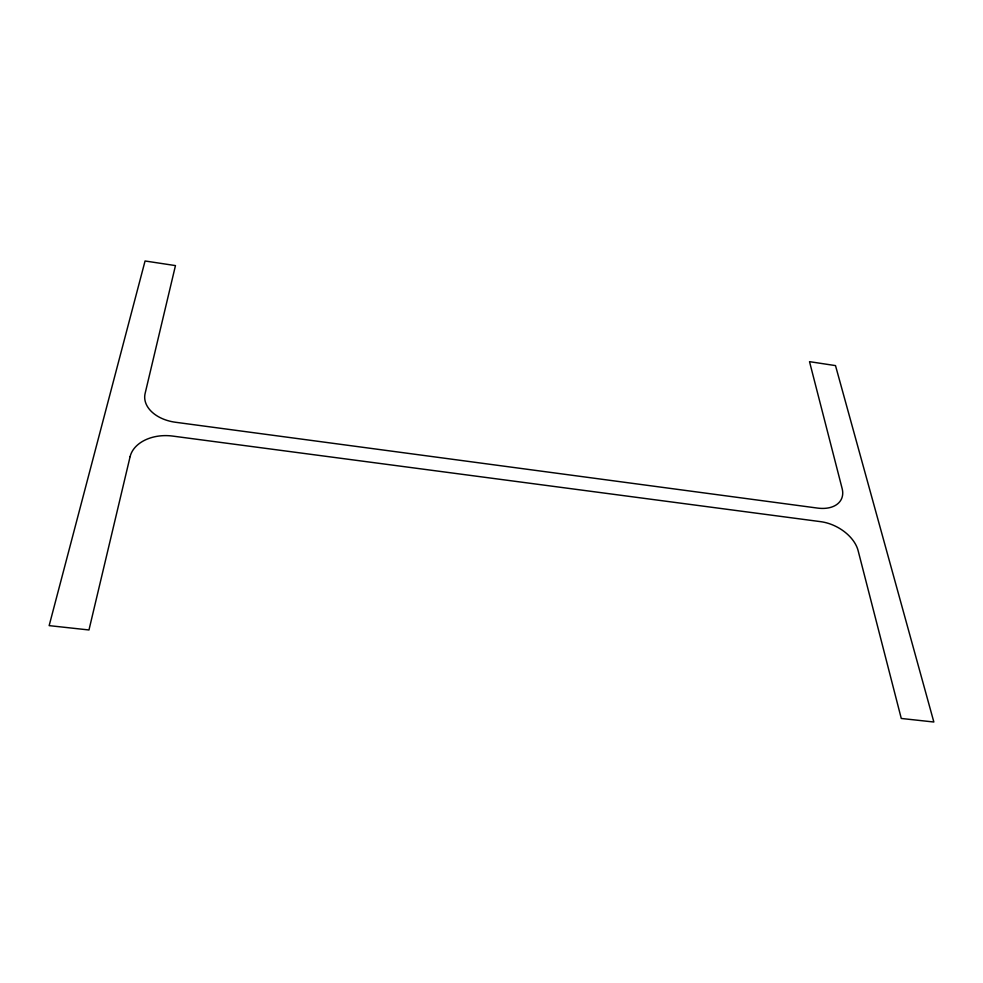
<?xml version="1.0" encoding="UTF-8"?>
<svg xmlns="http://www.w3.org/2000/svg" width="983" height="983" viewBox="0 0 983 983"><rect width="100%" height="100%" fill="white"/><g stroke="black" fill="none" stroke-linecap="round" stroke-linejoin="round"><path stroke-width="1.47" d="M130.112 456.64L88.974 629.968L49.15 625.63L145.066 260.987L175.466 265.594L145.128 393.421A35.695 23.997 4.3 0 0 175.502 422.26L817.463 508.076A32.844 20.84 26.1 0 0 842.136 488.551L809.513 361.658L835.501 365.602L933.85 722.014L901.276 718.462L858.11 550.615A34.442 22.548 28 0 0 820.694 521.666L172.59 436.071A37.403 26.234 2.9 0 0 130.112 456.64"/></g></svg>
